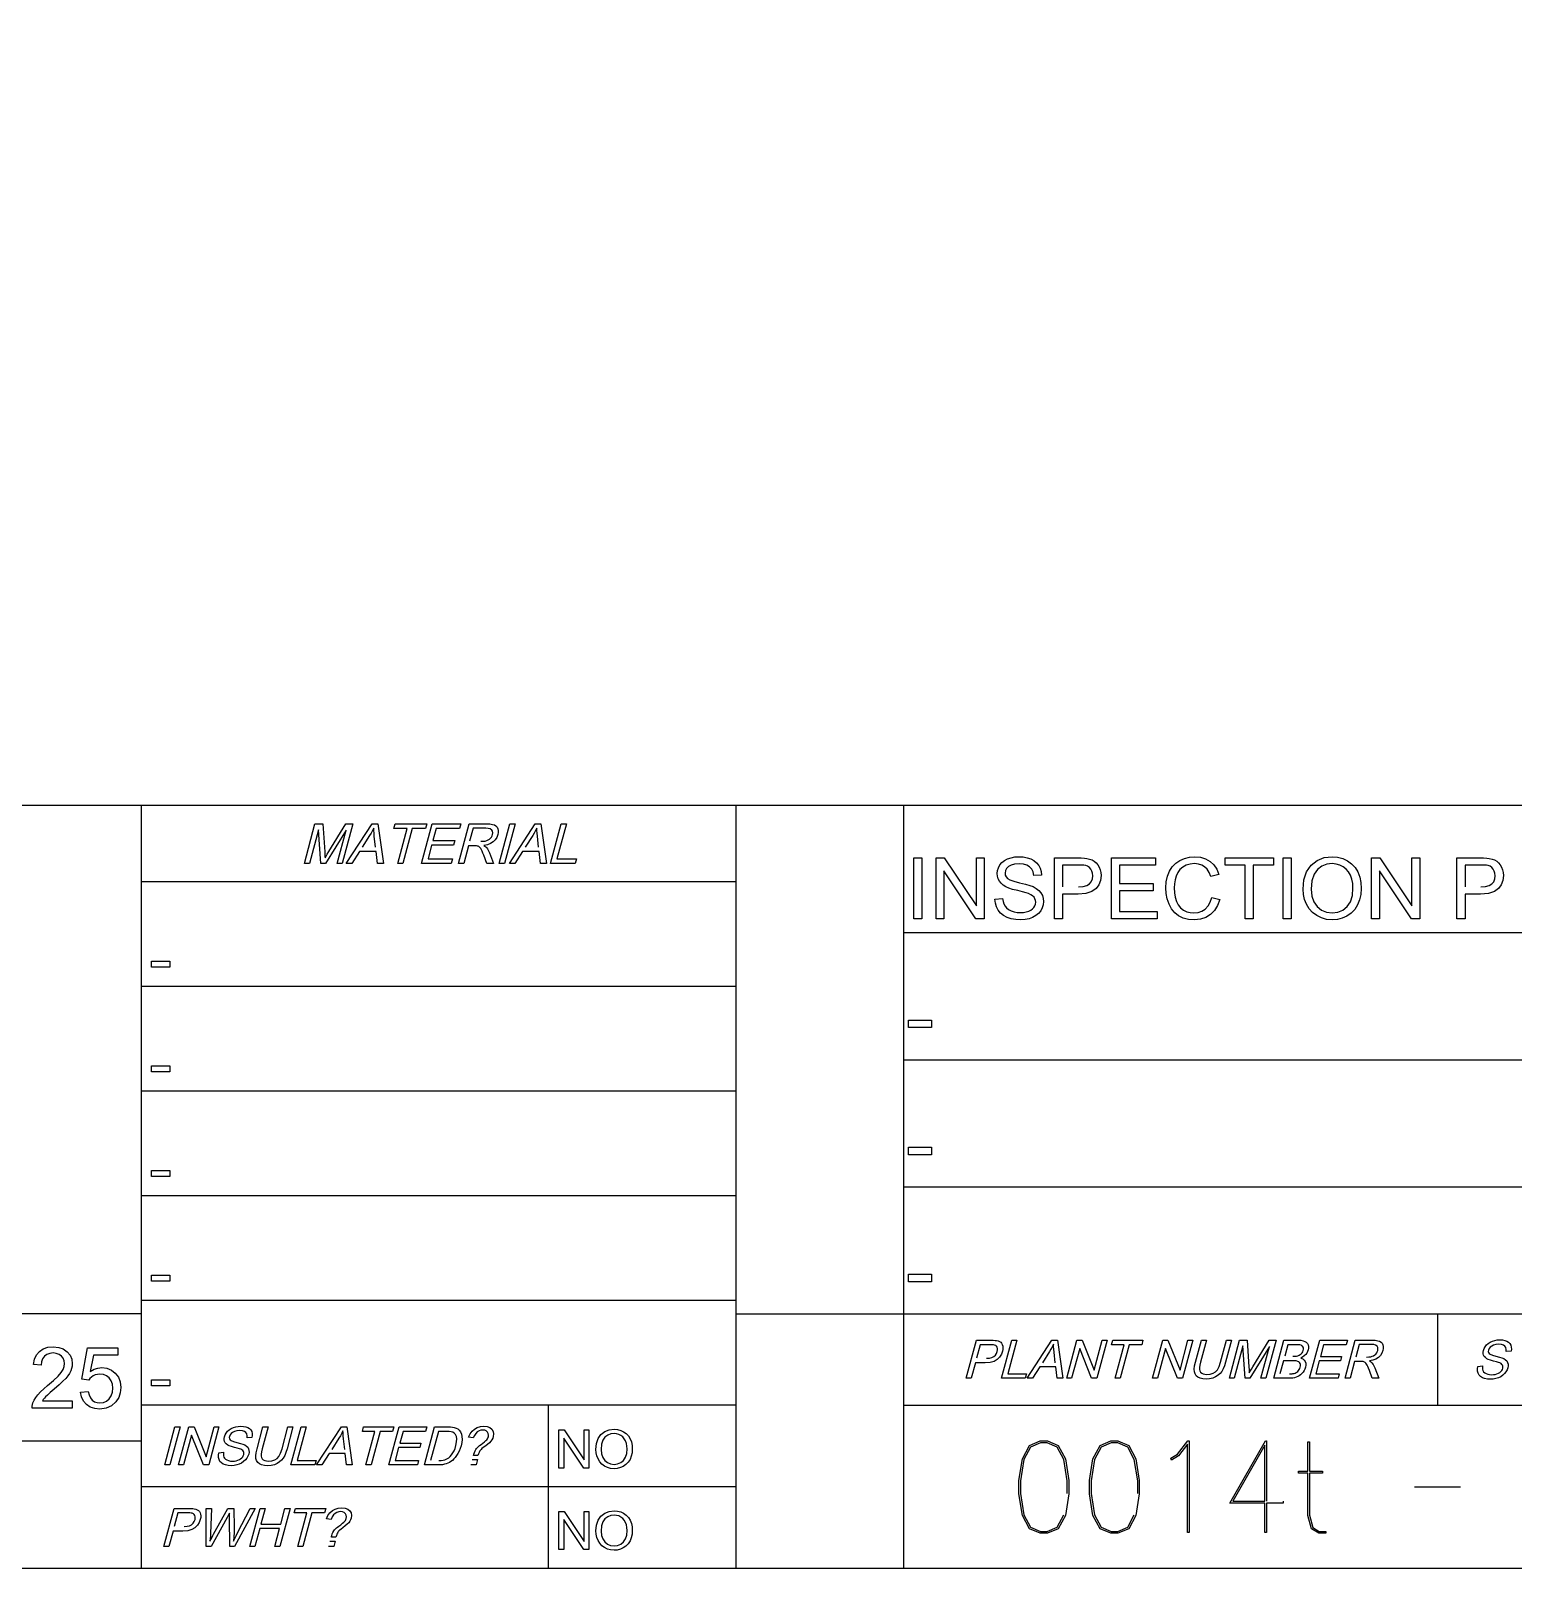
# Model space of a CAD drawing. Extents: x 0 to 17.2, y 0.1 to 11.3.
# Drawn here: x 11.926 to 14.344, y 0.225 to 2.731 of the extents above; entities that cross this region are included whole.
import ezdxf

# ---------------------------------------------------------------- set-up
doc = ezdxf.new("R2010")
doc.units = 0
doc.layers.add('BORDER', color=3, linetype='CONTINUOUS')
doc.layers.add('BORDERTEXT', color=7, linetype='CONTINUOUS')

msp = doc.modelspace()

# ---------------------------------------------------------------- linework, layer by layer
at = {"layer": 'BORDER'}
for points in [[(0.1692, 0.2247), (17.0808, 0.2247), (17.0808, 11.1675), (0.1692, 11.1675), (0.1692, 0.2247)], [(17.0808, 1.4682), (0.1692, 1.4682)], [(12.1068, 0.2247), (12.1068, 1.4682)], [(13.0767, 0.2247), (13.0767, 1.4682)], [(13.3503, 0.2247), (13.3503, 1.4682)], [(13.0767, 1.3438), (12.1068, 1.3438)], [(13.3503, 1.2609), (17.0808, 1.2609)], [(13.0767, 1.1732), (12.1068, 1.1732)], [(13.3503, 1.0537), (17.0808, 1.0537)], [(13.0767, 1.0025), (12.1068, 1.0025)], [(13.0767, 0.8319), (12.1068, 0.8319)], [(13.3503, 0.8464), (17.0808, 0.8464)], [(13.0767, 0.6612), (12.1068, 0.6612)], [(12.1068, 0.6392), (10.2415, 0.6392)], [(13.0767, 0.6392), (17.0808, 0.6392)], [(13.0767, 0.4906), (12.1068, 0.4906)], [(13.3503, 0.4906), (17.0808, 0.4906)], [(12.1068, 0.4319), (10.2415, 0.4319)], [(13.0767, 0.3576), (12.1068, 0.3576)]]:
    msp.add_lwpolyline(points, dxfattribs=at)
at = {"layer": 'BORDERTEXT', "color": 7}
for points in [[(12.3726, 1.3737), (12.3899, 1.4383), (12.4028, 1.4383), (12.4058, 1.3925), (12.4058, 1.3925), (12.4061, 1.3886), (12.4062, 1.3854), (12.4064, 1.383), (12.4064, 1.383), (12.408, 1.3857), (12.41, 1.3891), (12.4126, 1.3933), (12.4401, 1.4383), (12.4516, 1.4383), (12.4343, 1.3737), (12.4261, 1.3737), (12.4406, 1.4278), (12.4073, 1.3737), (12.3995, 1.3737), (12.3956, 1.4287), (12.3808, 1.3737), (12.3726, 1.3737)], [(12.441, 1.3737), (12.4832, 1.4383), (12.4924, 1.4383), (12.5015, 1.3737), (12.4918, 1.3737), (12.4895, 1.3932), (12.4624, 1.3932), (12.4501, 1.3737), (12.441, 1.3737)], [(12.4887, 1.4002), (12.4867, 1.4181), (12.4867, 1.4181), (12.4862, 1.4232), (12.4859, 1.4277), (12.4858, 1.4315), (12.4858, 1.4315), (12.4837, 1.4274), (12.4814, 1.4233), (12.479, 1.4192), (12.4668, 1.4002)], [(12.5248, 1.3737), (12.5401, 1.4307), (12.5188, 1.4307), (12.5208, 1.4383), (12.5721, 1.4383), (12.57, 1.4307), (12.5486, 1.4307), (12.5334, 1.3737), (12.5248, 1.3737)], [(12.5637, 1.3737), (12.581, 1.4383), (12.6278, 1.4383), (12.6257, 1.4307), (12.5876, 1.4307), (12.5822, 1.4109), (12.618, 1.4109), (12.616, 1.4033), (12.5802, 1.4033), (12.5743, 1.3813), (12.614, 1.3813), (12.612, 1.3737), (12.5637, 1.3737)], [(12.6239, 1.3737), (12.6412, 1.4383), (12.6699, 1.4383), (12.6699, 1.4383), (12.6752, 1.4381), (12.6794, 1.4375), (12.6826, 1.4366), (12.6826, 1.4366), (12.685, 1.4351), (12.6868, 1.4331), (12.6881, 1.4304), (12.6881, 1.4304), (12.6888, 1.4274), (12.6888, 1.4241), (12.6882, 1.4207), (12.6882, 1.4207), (12.6866, 1.4163), (12.684, 1.4125), (12.6806, 1.4091), (12.6806, 1.4091), (12.6764, 1.4063), (12.6713, 1.4043), (12.6653, 1.4031), (12.6653, 1.4031), (12.6671, 1.402), (12.6685, 1.4009), (12.6696, 1.3999), (12.6696, 1.3999), (12.6714, 1.3974), (12.673, 1.3945), (12.6744, 1.3913), (12.6809, 1.3737), (12.6701, 1.3737), (12.6652, 1.3871), (12.6652, 1.3871), (12.6638, 1.3907), (12.6625, 1.3937), (12.6614, 1.396), (12.6614, 1.396), (12.6603, 1.3979), (12.6593, 1.3993), (12.6582, 1.4003), (12.6582, 1.4003), (12.6571, 1.4011), (12.656, 1.4017), (12.6548, 1.4021), (12.6548, 1.4021), (12.6536, 1.4022), (12.6521, 1.4023), (12.6501, 1.4024), (12.6402, 1.4024), (12.6325, 1.3737), (12.6239, 1.3737)], [(12.6605, 1.4098), (12.6605, 1.4098), (12.6642, 1.4099), (12.6674, 1.4103), (12.67, 1.411), (12.67, 1.411), (12.6723, 1.412), (12.6744, 1.4133), (12.6761, 1.4149), (12.6761, 1.4149), (12.6776, 1.4167), (12.6787, 1.4186), (12.6794, 1.4207), (12.6794, 1.4207), (12.6798, 1.4235), (12.6794, 1.4261), (12.6781, 1.4282), (12.6781, 1.4282), (12.6759, 1.4299), (12.6726, 1.4308), (12.6684, 1.4312), (12.6479, 1.4312), (12.6422, 1.4098)], [(12.6905, 1.3737), (12.7078, 1.4383), (12.7164, 1.4383), (12.699, 1.3737), (12.6905, 1.3737)], [(12.707, 1.3737), (12.7492, 1.4383), (12.7584, 1.4383), (12.7675, 1.3737), (12.7578, 1.3737), (12.7555, 1.3932), (12.7285, 1.3932), (12.7161, 1.3737), (12.707, 1.3737)], [(12.7547, 1.4002), (12.7528, 1.4181), (12.7528, 1.4181), (12.7523, 1.4232), (12.7519, 1.4277), (12.7518, 1.4315), (12.7518, 1.4315), (12.7497, 1.4274), (12.7475, 1.4233), (12.745, 1.4192), (12.7328, 1.4002)], [(12.774, 1.3737), (12.7913, 1.4383), (12.7999, 1.4383), (12.7846, 1.3813), (12.8165, 1.3813), (12.8144, 1.3737), (12.774, 1.3737)], [(14.2207, 0.6392), (14.2207, 0.4906)], [(13.452, 0.5343), (13.4686, 0.5965), (13.4921, 0.5965), (13.4921, 0.5965), (13.4959, 0.5964), (13.499, 0.5962), (13.5014, 0.5959), (13.5014, 0.5959), (13.5041, 0.5952), (13.5064, 0.5943), (13.5083, 0.593), (13.5083, 0.593), (13.5098, 0.5914), (13.5109, 0.5894), (13.5117, 0.587), (13.5117, 0.587), (13.512, 0.5843), (13.5119, 0.5815), (13.5113, 0.5785), (13.5113, 0.5785), (13.5094, 0.5735), (13.5065, 0.569), (13.5026, 0.5651), (13.5026, 0.5651), (13.4975, 0.562), (13.491, 0.5602), (13.4829, 0.5596), (13.467, 0.5596), (13.4602, 0.5343), (13.452, 0.5343)], [(13.485, 0.5669), (13.485, 0.5669), (13.4899, 0.5672), (13.494, 0.5682), (13.4971, 0.5699), (13.4971, 0.5699), (13.4996, 0.5721), (13.5015, 0.5749), (13.5027, 0.5782), (13.5027, 0.5782), (13.5032, 0.5807), (13.5031, 0.5829), (13.5025, 0.5849), (13.5025, 0.5849), (13.5015, 0.5866), (13.5001, 0.5878), (13.4983, 0.5886), (13.4983, 0.5886), (13.4966, 0.5889), (13.4941, 0.5891), (13.4908, 0.5891), (13.4749, 0.5891), (13.4689, 0.5669)], [(13.5096, 0.5343), (13.5262, 0.5965), (13.5345, 0.5965), (13.5198, 0.5416), (13.5504, 0.5416), (13.5484, 0.5343), (13.5096, 0.5343)], [(13.5514, 0.5343), (13.5919, 0.5965), (13.6008, 0.5965), (13.6096, 0.5343), (13.6002, 0.5343), (13.598, 0.5531), (13.572, 0.5531), (13.5601, 0.5343), (13.5514, 0.5343)], [(13.5973, 0.5598), (13.5954, 0.5771), (13.5954, 0.5771), (13.5949, 0.582), (13.5946, 0.5863), (13.5944, 0.5899), (13.5944, 0.5899), (13.5925, 0.586), (13.5903, 0.582), (13.5879, 0.5781), (13.5762, 0.5598)], [(13.6161, 0.5343), (13.6327, 0.5965), (13.6412, 0.5965), (13.6607, 0.5477), (13.6738, 0.5965), (13.6817, 0.5965), (13.6651, 0.5343), (13.6566, 0.5343), (13.6371, 0.5832), (13.624, 0.5343), (13.6161, 0.5343)], [(13.6947, 0.5343), (13.7094, 0.5891), (13.6889, 0.5891), (13.6909, 0.5965), (13.7402, 0.5965), (13.7382, 0.5891), (13.7176, 0.5891), (13.7029, 0.5343), (13.6947, 0.5343)], [(13.756, 0.5343), (13.7726, 0.5965), (13.7811, 0.5965), (13.8007, 0.5477), (13.8137, 0.5965), (13.8216, 0.5965), (13.805, 0.5343), (13.7965, 0.5343), (13.777, 0.5832), (13.7639, 0.5343), (13.756, 0.5343)], [(13.8763, 0.5965), (13.8845, 0.5965), (13.8749, 0.5606), (13.8749, 0.5606), (13.8731, 0.5547), (13.871, 0.5498), (13.8687, 0.5457), (13.8687, 0.5457), (13.866, 0.5422), (13.8627, 0.5392), (13.8587, 0.5367), (13.8587, 0.5367), (13.8541, 0.5348), (13.849, 0.5336), (13.8432, 0.5332), (13.8432, 0.5332), (13.8379, 0.5336), (13.8334, 0.5346), (13.8298, 0.5363), (13.8298, 0.5363), (13.827, 0.5386), (13.8252, 0.5415), (13.8242, 0.545), (13.8242, 0.545), (13.824, 0.5492), (13.8246, 0.5544), (13.826, 0.5606), (13.8356, 0.5965), (13.8438, 0.5965), (13.8342, 0.5606), (13.8342, 0.5606), (13.833, 0.5557), (13.8325, 0.5517), (13.8325, 0.5487), (13.8325, 0.5487), (13.8331, 0.5463), (13.8343, 0.5443), (13.8361, 0.5427), (13.8361, 0.5427), (13.8384, 0.5416), (13.8412, 0.5409), (13.8445, 0.5407), (13.8445, 0.5407), (13.8501, 0.5411), (13.8548, 0.5425), (13.8585, 0.5448), (13.8585, 0.5448), (13.8616, 0.5484), (13.8643, 0.5536), (13.8666, 0.5606), (13.8763, 0.5965)], [(13.8813, 0.5343), (13.8979, 0.5965), (13.9103, 0.5965), (13.9132, 0.5525), (13.9132, 0.5525), (13.9135, 0.5487), (13.9136, 0.5456), (13.9137, 0.5433), (13.9137, 0.5433), (13.9153, 0.5459), (13.9173, 0.5492), (13.9197, 0.5532), (13.9462, 0.5965), (13.9573, 0.5965), (13.9406, 0.5343), (13.9327, 0.5343), (13.9466, 0.5863), (13.9146, 0.5343), (13.9072, 0.5343), (13.9034, 0.5872), (13.8892, 0.5343), (13.8813, 0.5343)], [(13.9535, 0.5343), (13.9702, 0.5965), (13.9935, 0.5965), (13.9935, 0.5965), (13.9979, 0.5963), (14.0015, 0.5956), (14.0044, 0.5946), (14.0044, 0.5946), (14.0067, 0.5931), (14.0084, 0.5912), (14.0096, 0.5888), (14.0096, 0.5888), (14.0103, 0.5861), (14.0104, 0.5834), (14.0099, 0.5806), (14.0099, 0.5806), (14.0089, 0.578), (14.0075, 0.5755), (14.0057, 0.5731), (14.0057, 0.5731), (14.0034, 0.5709), (14.0007, 0.569), (13.9976, 0.5674), (13.9976, 0.5674), (14.0008, 0.566), (14.0031, 0.5641), (14.0048, 0.5617), (14.0048, 0.5617), (14.0057, 0.5589), (14.0059, 0.5558), (14.0053, 0.5523), (14.0053, 0.5523), (14.0043, 0.5495), (14.003, 0.5468), (14.0013, 0.5442), (14.0013, 0.5442), (13.9993, 0.5419), (13.9973, 0.54), (13.9952, 0.5384), (13.9952, 0.5384), (13.9929, 0.5372), (13.9903, 0.5361), (13.9876, 0.5353), (13.9876, 0.5353), (13.9845, 0.5348), (13.981, 0.5344), (13.9772, 0.5343), (13.9535, 0.5343)], [(13.9849, 0.5704), (13.9849, 0.5704), (13.9882, 0.5704), (13.9909, 0.5707), (13.9929, 0.5711), (13.9929, 0.5711), (13.995, 0.5718), (13.9969, 0.5729), (13.9985, 0.5742), (13.9985, 0.5742), (13.9998, 0.5757), (14.0008, 0.5775), (14.0015, 0.5796), (14.0015, 0.5796), (14.0019, 0.5816), (14.0019, 0.5834), (14.0015, 0.5851), (14.0015, 0.5851), (14.0007, 0.5865), (13.9996, 0.5875), (13.9981, 0.5883), (13.9981, 0.5883), (13.996, 0.5888), (13.9929, 0.589), (13.9889, 0.5891), (13.9765, 0.5891), (13.9714, 0.5704)], [(14.012, 0.5343), (14.0286, 0.5965), (14.0736, 0.5965), (14.0716, 0.5891), (14.0349, 0.5891), (14.0298, 0.5701), (14.0642, 0.5701), (14.0622, 0.5628), (14.0278, 0.5628), (14.0222, 0.5416), (14.0603, 0.5416), (14.0584, 0.5343), (14.012, 0.5343)], [(14.0699, 0.5343), (14.0865, 0.5965), (14.1141, 0.5965), (14.1141, 0.5965), (14.1191, 0.5963), (14.1232, 0.5957), (14.1263, 0.5948), (14.1263, 0.5948), (14.1286, 0.5934), (14.1304, 0.5914), (14.1316, 0.5889), (14.1316, 0.5889), (14.1323, 0.586), (14.1323, 0.5828), (14.1317, 0.5795), (14.1317, 0.5795), (14.1301, 0.5753), (14.1277, 0.5716), (14.1244, 0.5684), (14.1244, 0.5684), (14.1203, 0.5657), (14.1154, 0.5638), (14.1096, 0.5626), (14.1096, 0.5626), (14.1114, 0.5616), (14.1127, 0.5605), (14.1138, 0.5595), (14.1138, 0.5595), (14.1155, 0.5571), (14.117, 0.5544), (14.1184, 0.5512), (14.1247, 0.5343), (14.1143, 0.5343), (14.1096, 0.5472), (14.1096, 0.5472), (14.1082, 0.5507), (14.107, 0.5535), (14.1059, 0.5558), (14.1059, 0.5558), (14.1049, 0.5576), (14.1039, 0.559), (14.1029, 0.56), (14.1029, 0.56), (14.1018, 0.5607), (14.1007, 0.5612), (14.0995, 0.5616), (14.0995, 0.5616), (14.0985, 0.5618), (14.097, 0.5619), (14.095, 0.5619), (14.0855, 0.5619), (14.0781, 0.5343), (14.0699, 0.5343)], [(14.1051, 0.569), (14.1051, 0.569), (14.1086, 0.5692), (14.1117, 0.5696), (14.1142, 0.5702), (14.1142, 0.5702), (14.1164, 0.5711), (14.1184, 0.5724), (14.1201, 0.5739), (14.1201, 0.5739), (14.1215, 0.5757), (14.1225, 0.5776), (14.1232, 0.5795), (14.1232, 0.5795), (14.1236, 0.5823), (14.1232, 0.5847), (14.122, 0.5868), (14.122, 0.5868), (14.1198, 0.5883), (14.1167, 0.5893), (14.1126, 0.5896), (14.0929, 0.5896), (14.0874, 0.569)], [(14.2864, 0.5538), (14.2943, 0.5544), (14.2943, 0.5544), (14.2941, 0.5515), (14.2943, 0.549), (14.2948, 0.5468), (14.2948, 0.5468), (14.2959, 0.5449), (14.2976, 0.5433), (14.2998, 0.5419), (14.2998, 0.5419), (14.3025, 0.5409), (14.3055, 0.5403), (14.3089, 0.5401), (14.3089, 0.5401), (14.3119, 0.5403), (14.3148, 0.5407), (14.3175, 0.5415), (14.3175, 0.5415), (14.32, 0.5425), (14.3222, 0.5438), (14.3239, 0.5453), (14.3239, 0.5453), (14.3254, 0.547), (14.3264, 0.5488), (14.3271, 0.5507), (14.3271, 0.5507), (14.3274, 0.5525), (14.3273, 0.5542), (14.3268, 0.5558), (14.3268, 0.5558), (14.3258, 0.5571), (14.3243, 0.5584), (14.3222, 0.5594), (14.3222, 0.5594), (14.32, 0.5602), (14.3166, 0.5612), (14.3119, 0.5625), (14.3119, 0.5625), (14.3071, 0.5638), (14.3035, 0.5651), (14.301, 0.5663), (14.301, 0.5663), (14.2987, 0.568), (14.297, 0.57), (14.2959, 0.5721), (14.2959, 0.5721), (14.2953, 0.5745), (14.2953, 0.5771), (14.2958, 0.5799), (14.2958, 0.5799), (14.2969, 0.5829), (14.2986, 0.5859), (14.3008, 0.5887), (14.3008, 0.5887), (14.3035, 0.5912), (14.3067, 0.5933), (14.3103, 0.5949), (14.3103, 0.5949), (14.3141, 0.5961), (14.3181, 0.5968), (14.3222, 0.597), (14.3222, 0.597), (14.3266, 0.5968), (14.3305, 0.596), (14.3338, 0.5948), (14.3338, 0.5948), (14.3366, 0.5931), (14.3387, 0.5909), (14.3402, 0.5882), (14.3402, 0.5882), (14.341, 0.5852), (14.3411, 0.582), (14.3406, 0.5784), (14.3326, 0.5778), (14.3326, 0.5778), (14.3328, 0.5815), (14.3322, 0.5844), (14.3307, 0.5867), (14.3307, 0.5867), (14.3283, 0.5884), (14.3249, 0.5894), (14.3206, 0.5898), (14.3206, 0.5898), (14.316, 0.5895), (14.3122, 0.5885), (14.309, 0.587), (14.309, 0.587), (14.3066, 0.5851), (14.3049, 0.5829), (14.3038, 0.5804), (14.3038, 0.5804), (14.3035, 0.5783), (14.3039, 0.5765), (14.3048, 0.5749), (14.3048, 0.5749), (14.3068, 0.5735), (14.3106, 0.572), (14.316, 0.5705), (14.316, 0.5705), (14.3216, 0.569), (14.3258, 0.5677), (14.3287, 0.5665), (14.3287, 0.5665), (14.3315, 0.5647), (14.3336, 0.5626), (14.335, 0.5602), (14.335, 0.5602), (14.3357, 0.5575), (14.3358, 0.5545), (14.3352, 0.5513), (14.3352, 0.5513), (14.3341, 0.5481), (14.3323, 0.545), (14.3299, 0.542), (14.3299, 0.542), (14.327, 0.5393), (14.3237, 0.537), (14.3199, 0.5352), (14.3199, 0.5352), (14.3158, 0.5338), (14.3116, 0.533), (14.3073, 0.5327), (14.3073, 0.5327), (14.302, 0.533), (14.2975, 0.5338), (14.2938, 0.5352), (14.2938, 0.5352), (14.2908, 0.5371), (14.2884, 0.5396), (14.2868, 0.5426), (14.2868, 0.5426), (14.2859, 0.546), (14.2858, 0.5497), (14.2864, 0.5538)], [(13.9792, 0.5416), (13.9792, 0.5416), (13.9816, 0.5417), (13.9835, 0.5418), (13.9849, 0.5419), (13.9849, 0.5419), (13.9868, 0.5424), (13.9885, 0.5429), (13.9901, 0.5436), (13.9901, 0.5436), (13.9915, 0.5445), (13.9929, 0.5457), (13.9942, 0.5471), (13.9942, 0.5471), (13.9953, 0.5487), (13.9961, 0.5504), (13.9968, 0.5523), (13.9968, 0.5523), (13.9972, 0.5545), (13.9971, 0.5566), (13.9966, 0.5584), (13.9966, 0.5584), (13.9957, 0.5599), (13.9944, 0.5611), (13.9927, 0.562), (13.9927, 0.562), (13.9904, 0.5626), (13.9875, 0.5629), (13.9838, 0.563), (13.9695, 0.563), (13.9637, 0.5416)], [(12.77, 0.4906), (12.77, 0.2247)], [(12.145, 0.393), (12.1616, 0.4552), (12.1699, 0.4552), (12.1532, 0.393), (12.145, 0.393)], [(12.1676, 0.393), (12.1843, 0.4552), (12.1927, 0.4552), (12.2123, 0.4064), (12.2254, 0.4552), (12.2333, 0.4552), (12.2166, 0.393), (12.2082, 0.393), (12.1886, 0.4419), (12.1755, 0.393), (12.1676, 0.393)], [(12.233, 0.413), (12.2409, 0.4137), (12.2409, 0.4137), (12.2407, 0.4107), (12.2408, 0.4082), (12.2414, 0.406), (12.2414, 0.406), (12.2425, 0.4041), (12.2442, 0.4025), (12.2464, 0.4012), (12.2464, 0.4012), (12.2491, 0.4001), (12.2521, 0.3995), (12.2554, 0.3993), (12.2554, 0.3993), (12.2585, 0.3995), (12.2614, 0.3999), (12.2641, 0.4007), (12.2641, 0.4007), (12.2666, 0.4018), (12.2687, 0.403), (12.2705, 0.4046), (12.2705, 0.4046), (12.272, 0.4062), (12.273, 0.408), (12.2737, 0.4099), (12.2737, 0.4099), (12.274, 0.4117), (12.2739, 0.4135), (12.2734, 0.415), (12.2734, 0.415), (12.2724, 0.4164), (12.2708, 0.4176), (12.2688, 0.4187), (12.2688, 0.4187), (12.2666, 0.4194), (12.2632, 0.4204), (12.2585, 0.4217), (12.2585, 0.4217), (12.2537, 0.423), (12.2501, 0.4243), (12.2476, 0.4256), (12.2476, 0.4256), (12.2453, 0.4273), (12.2436, 0.4292), (12.2425, 0.4314), (12.2425, 0.4314), (12.2419, 0.4338), (12.2419, 0.4363), (12.2424, 0.4391), (12.2424, 0.4391), (12.2435, 0.4422), (12.2452, 0.4451), (12.2474, 0.4479), (12.2474, 0.4479), (12.2501, 0.4504), (12.2533, 0.4525), (12.2569, 0.4541), (12.2569, 0.4541), (12.2607, 0.4553), (12.2647, 0.456), (12.2688, 0.4562), (12.2688, 0.4562), (12.2732, 0.456), (12.2771, 0.4552), (12.2804, 0.454), (12.2804, 0.454), (12.2832, 0.4523), (12.2853, 0.4501), (12.2868, 0.4475), (12.2868, 0.4475), (12.2876, 0.4444), (12.2877, 0.4412), (12.2872, 0.4377), (12.2792, 0.4371), (12.2792, 0.4371), (12.2794, 0.4407), (12.2787, 0.4436), (12.2773, 0.446), (12.2773, 0.446), (12.2749, 0.4476), (12.2715, 0.4487), (12.2672, 0.449), (12.2672, 0.449), (12.2626, 0.4487), (12.2587, 0.4478), (12.2556, 0.4462), (12.2556, 0.4462), (12.2532, 0.4443), (12.2515, 0.4421), (12.2504, 0.4397), (12.2504, 0.4397), (12.2501, 0.4376), (12.2505, 0.4357), (12.2514, 0.4341), (12.2514, 0.4341), (12.2534, 0.4327), (12.2572, 0.4312), (12.2626, 0.4297), (12.2626, 0.4297), (12.2682, 0.4283), (12.2724, 0.4269), (12.2753, 0.4257), (12.2753, 0.4257), (12.2781, 0.4239), (12.2802, 0.4218), (12.2816, 0.4194), (12.2816, 0.4194), (12.2823, 0.4167), (12.2824, 0.4138), (12.2818, 0.4106), (12.2818, 0.4106), (12.2806, 0.4073), (12.2789, 0.4042), (12.2765, 0.4012), (12.2765, 0.4012), (12.2736, 0.3985), (12.2703, 0.3962), (12.2665, 0.3944), (12.2665, 0.3944), (12.2624, 0.393), (12.2582, 0.3922), (12.2538, 0.3919), (12.2538, 0.3919), (12.2486, 0.3922), (12.2441, 0.393), (12.2404, 0.3944), (12.2404, 0.3944), (12.2373, 0.3963), (12.235, 0.3988), (12.2334, 0.4018), (12.2334, 0.4018), (12.2325, 0.4052), (12.2324, 0.409), (12.233, 0.413)], [(12.3458, 0.4552), (12.354, 0.4552), (12.3444, 0.4193), (12.3444, 0.4193), (12.3426, 0.4134), (12.3406, 0.4085), (12.3383, 0.4044), (12.3383, 0.4044), (12.3356, 0.4009), (12.3322, 0.3979), (12.3283, 0.3954), (12.3283, 0.3954), (12.3237, 0.3935), (12.3185, 0.3923), (12.3128, 0.3919), (12.3128, 0.3919), (12.3074, 0.3923), (12.3029, 0.3933), (12.2993, 0.395), (12.2993, 0.395), (12.2966, 0.3973), (12.2947, 0.4002), (12.2937, 0.4037), (12.2937, 0.4037), (12.2935, 0.4079), (12.2941, 0.4131), (12.2955, 0.4193), (12.3051, 0.4552), (12.3134, 0.4552), (12.3038, 0.4193), (12.3038, 0.4193), (12.3026, 0.4144), (12.302, 0.4104), (12.3021, 0.4074), (12.3021, 0.4074), (12.3027, 0.405), (12.3039, 0.403), (12.3057, 0.4014), (12.3057, 0.4014), (12.308, 0.4003), (12.3108, 0.3996), (12.3141, 0.3994), (12.3141, 0.3994), (12.3197, 0.3998), (12.3243, 0.4012), (12.3281, 0.4035), (12.3281, 0.4035), (12.3312, 0.4071), (12.3339, 0.4123), (12.3362, 0.4193), (12.3458, 0.4552)], [(12.3507, 0.393), (12.3674, 0.4552), (12.3756, 0.4552), (12.3609, 0.4003), (12.3916, 0.4003), (12.3896, 0.393), (12.3507, 0.393)], [(12.3926, 0.393), (12.4331, 0.4552), (12.442, 0.4552), (12.4508, 0.393), (12.4414, 0.393), (12.4392, 0.4118), (12.4132, 0.4118), (12.4013, 0.393), (12.3926, 0.393)], [(12.4731, 0.393), (12.4878, 0.4478), (12.4674, 0.4478), (12.4693, 0.4552), (12.5186, 0.4552), (12.5166, 0.4478), (12.4961, 0.4478), (12.4814, 0.393), (12.4731, 0.393)], [(12.5106, 0.393), (12.5272, 0.4552), (12.5722, 0.4552), (12.5702, 0.4478), (12.5335, 0.4478), (12.5284, 0.4288), (12.5628, 0.4288), (12.5608, 0.4215), (12.5264, 0.4215), (12.5207, 0.4003), (12.5589, 0.4003), (12.557, 0.393), (12.5106, 0.393)], [(12.5683, 0.393), (12.585, 0.4552), (12.6064, 0.4552), (12.6064, 0.4552), (12.6108, 0.4551), (12.6144, 0.4548), (12.6172, 0.4543), (12.6172, 0.4543), (12.6203, 0.4532), (12.623, 0.4518), (12.6252, 0.4498), (12.6252, 0.4498), (12.6273, 0.4468), (12.6288, 0.4433), (12.6297, 0.4392), (12.6297, 0.4392), (12.6298, 0.4347), (12.6293, 0.4298), (12.6281, 0.4244), (12.6281, 0.4244), (12.6267, 0.4199), (12.6251, 0.4157), (12.6231, 0.4119), (12.6231, 0.4119), (12.621, 0.4084), (12.6188, 0.4054), (12.6165, 0.4028), (12.6165, 0.4028), (12.6141, 0.4006), (12.6117, 0.3987), (12.6093, 0.3972), (12.6093, 0.3972), (12.6068, 0.3959), (12.604, 0.3949), (12.601, 0.3941), (12.601, 0.3941), (12.5978, 0.3935), (12.5944, 0.3931), (12.5908, 0.393), (12.5683, 0.393)], [(12.6485, 0.4083), (12.6485, 0.4083), (12.6487, 0.4092), (12.6489, 0.41), (12.649, 0.4106), (12.649, 0.4106), (12.6499, 0.4135), (12.6511, 0.416), (12.6524, 0.4184), (12.6524, 0.4184), (12.6536, 0.42), (12.655, 0.4217), (12.6567, 0.4233), (12.6567, 0.4233), (12.6584, 0.4247), (12.6607, 0.4265), (12.6636, 0.4286), (12.6636, 0.4286), (12.6666, 0.4308), (12.6688, 0.4327), (12.6703, 0.4342), (12.6703, 0.4342), (12.6713, 0.4357), (12.6721, 0.4372), (12.6727, 0.4388), (12.6727, 0.4388), (12.6731, 0.4416), (12.6726, 0.4442), (12.6713, 0.4466), (12.6713, 0.4466), (12.6693, 0.4485), (12.6668, 0.4496), (12.6637, 0.45), (12.6637, 0.45), (12.6605, 0.4496), (12.6575, 0.4486), (12.6547, 0.4469), (12.6547, 0.4469), (12.6522, 0.4445), (12.6499, 0.4413), (12.6479, 0.4374), (12.6403, 0.4383), (12.6403, 0.4383), (12.6429, 0.4436), (12.6462, 0.4481), (12.6502, 0.4516), (12.6502, 0.4516), (12.6547, 0.4542), (12.6597, 0.4557), (12.6652, 0.4562), (12.6652, 0.4562), (12.6708, 0.4557), (12.6752, 0.454), (12.6785, 0.4513), (12.6785, 0.4513), (12.6805, 0.4477), (12.6813, 0.4437), (12.6807, 0.4393), (12.6807, 0.4393), (12.6798, 0.4366), (12.6785, 0.4341), (12.6768, 0.4318), (12.6768, 0.4318), (12.6744, 0.4293), (12.6712, 0.4265), (12.6671, 0.4234), (12.6671, 0.4234), (12.6643, 0.4214), (12.6623, 0.4198), (12.6609, 0.4185), (12.6609, 0.4185), (12.6599, 0.4174), (12.659, 0.4162), (12.6582, 0.4149), (12.6582, 0.4149), (12.6575, 0.4133), (12.6567, 0.4111), (12.6558, 0.4083), (12.6485, 0.4083)], [(12.4384, 0.4185), (12.4365, 0.4358), (12.4365, 0.4358), (12.4361, 0.4407), (12.4357, 0.445), (12.4356, 0.4486), (12.4356, 0.4486), (12.4336, 0.4447), (12.4314, 0.4407), (12.4291, 0.4368), (12.4173, 0.4185)], [(12.5918, 0.4003), (12.5918, 0.4003), (12.5956, 0.4005), (12.5989, 0.4008), (12.6017, 0.4015), (12.6017, 0.4015), (12.6041, 0.4024), (12.6063, 0.4034), (12.6082, 0.4047), (12.6082, 0.4047), (12.6106, 0.4069), (12.6128, 0.4095), (12.6148, 0.4126), (12.6148, 0.4126), (12.6167, 0.4161), (12.6183, 0.4201), (12.6197, 0.4246), (12.6197, 0.4246), (12.6209, 0.4306), (12.6212, 0.4356), (12.6205, 0.4395), (12.6205, 0.4395), (12.6191, 0.4427), (12.6171, 0.445), (12.6146, 0.4466), (12.6146, 0.4466), (12.6121, 0.4473), (12.6087, 0.4477), (12.6043, 0.4478), (12.5912, 0.4478), (12.5785, 0.4003)], [(12.6462, 0.4017), (12.6549, 0.4017), (12.6526, 0.393), (12.6439, 0.393)], [(14.1834, 0.3576), (14.2581, 0.3576)], [(12.1436, 0.26), (12.1602, 0.3222), (12.1837, 0.3222), (12.1837, 0.3222), (12.1875, 0.3222), (12.1906, 0.322), (12.193, 0.3216), (12.193, 0.3216), (12.1957, 0.321), (12.198, 0.32), (12.1999, 0.3187), (12.1999, 0.3187), (12.2014, 0.3171), (12.2025, 0.3151), (12.2033, 0.3127), (12.2033, 0.3127), (12.2036, 0.3101), (12.2035, 0.3072), (12.2029, 0.3042), (12.2029, 0.3042), (12.201, 0.2992), (12.1981, 0.2948), (12.1942, 0.2908), (12.1942, 0.2908), (12.1891, 0.2878), (12.1826, 0.2859), (12.1745, 0.2853), (12.1586, 0.2853), (12.1518, 0.26), (12.1436, 0.26)], [(12.1766, 0.2927), (12.1766, 0.2927), (12.1815, 0.293), (12.1855, 0.294), (12.1887, 0.2956), (12.1887, 0.2956), (12.1912, 0.2979), (12.1931, 0.3007), (12.1943, 0.304), (12.1943, 0.304), (12.1948, 0.3065), (12.1947, 0.3087), (12.1941, 0.3107), (12.1941, 0.3107), (12.1931, 0.3123), (12.1917, 0.3135), (12.1899, 0.3143), (12.1899, 0.3143), (12.1882, 0.3146), (12.1857, 0.3148), (12.1824, 0.3149), (12.1665, 0.3149), (12.1605, 0.2927)], [(12.2124, 0.26), (12.2125, 0.3222), (12.221, 0.3222), (12.2195, 0.2815), (12.2195, 0.2815), (12.2193, 0.2772), (12.2191, 0.273), (12.2187, 0.2687), (12.2187, 0.2687), (12.2216, 0.2744), (12.2236, 0.2783), (12.2246, 0.2802), (12.2477, 0.3222), (12.2576, 0.3222), (12.2581, 0.2908), (12.2581, 0.2908), (12.2581, 0.2831), (12.2577, 0.2758), (12.257, 0.2687), (12.257, 0.2687), (12.259, 0.2729), (12.2612, 0.2774), (12.2637, 0.2823), (12.2842, 0.3222), (12.2925, 0.3222), (12.2588, 0.26), (12.2508, 0.26), (12.2504, 0.3074), (12.2504, 0.3074), (12.2504, 0.3109), (12.2504, 0.3133), (12.2504, 0.3147), (12.2504, 0.3147), (12.2491, 0.312), (12.2478, 0.3096), (12.2466, 0.3074), (12.2208, 0.26), (12.2124, 0.26)], [(12.2837, 0.26), (12.3004, 0.3222), (12.3086, 0.3222), (12.3018, 0.2967), (12.3341, 0.2967), (12.3409, 0.3222), (12.3492, 0.3222), (12.3325, 0.26), (12.3243, 0.26), (12.3321, 0.2894), (12.2998, 0.2894), (12.292, 0.26), (12.2837, 0.26)], [(12.362, 0.26), (12.3767, 0.3149), (12.3562, 0.3149), (12.3582, 0.3222), (12.4075, 0.3222), (12.4055, 0.3149), (12.3849, 0.3149), (12.3703, 0.26), (12.362, 0.26)], [(12.4167, 0.2754), (12.4167, 0.2754), (12.4169, 0.2763), (12.4171, 0.2771), (12.4173, 0.2776), (12.4173, 0.2776), (12.4182, 0.2805), (12.4193, 0.2831), (12.4206, 0.2854), (12.4206, 0.2854), (12.4218, 0.2871), (12.4232, 0.2887), (12.4249, 0.2904), (12.4249, 0.2904), (12.4266, 0.2918), (12.4289, 0.2935), (12.4319, 0.2957), (12.4319, 0.2957), (12.4348, 0.2979), (12.437, 0.2997), (12.4385, 0.3013), (12.4385, 0.3013), (12.4396, 0.3027), (12.4404, 0.3042), (12.4409, 0.3058), (12.4409, 0.3058), (12.4413, 0.3087), (12.4408, 0.3113), (12.4395, 0.3136), (12.4395, 0.3136), (12.4375, 0.3155), (12.435, 0.3166), (12.4319, 0.317), (12.4319, 0.317), (12.4288, 0.3167), (12.4258, 0.3157), (12.423, 0.314), (12.423, 0.314), (12.4204, 0.3115), (12.4181, 0.3084), (12.4161, 0.3044), (12.4085, 0.3053), (12.4085, 0.3053), (12.4111, 0.3107), (12.4144, 0.3151), (12.4184, 0.3187), (12.4184, 0.3187), (12.4229, 0.3212), (12.428, 0.3228), (12.4335, 0.3233), (12.4335, 0.3233), (12.439, 0.3227), (12.4434, 0.3211), (12.4467, 0.3183), (12.4467, 0.3183), (12.4488, 0.3148), (12.4495, 0.3108), (12.4489, 0.3063), (12.4489, 0.3063), (12.448, 0.3037), (12.4467, 0.3012), (12.445, 0.2988), (12.445, 0.2988), (12.4426, 0.2964), (12.4394, 0.2936), (12.4353, 0.2905), (12.4353, 0.2905), (12.4325, 0.2884), (12.4305, 0.2868), (12.4291, 0.2856), (12.4291, 0.2856), (12.4281, 0.2845), (12.4272, 0.2833), (12.4264, 0.282), (12.4264, 0.282), (12.4257, 0.2803), (12.4249, 0.2781), (12.424, 0.2754), (12.4167, 0.2754)], [(12.4144, 0.2687), (12.4231, 0.2687), (12.4208, 0.26), (12.4121, 0.26)]]:
    msp.add_lwpolyline(points, dxfattribs=at)
at = {"layer": 'BORDERTEXT'}
for points in [[(13.3666, 1.2835), (13.3666, 1.383), (13.3797, 1.383), (13.3797, 1.2835), (13.3666, 1.2835)], [(13.4028, 1.2835), (13.4028, 1.383), (13.4163, 1.383), (13.4686, 1.3049), (13.4686, 1.383), (13.4812, 1.383), (13.4812, 1.2835), (13.4677, 1.2835), (13.4154, 1.3617), (13.4154, 1.2835), (13.4028, 1.2835)], [(13.4988, 1.3154), (13.5113, 1.3165), (13.5121, 1.3118), (13.5135, 1.3078), (13.5154, 1.3043), (13.5179, 1.3013), (13.5212, 1.2987), (13.5254, 1.2965), (13.5301, 1.2949), (13.5352, 1.2939), (13.5406, 1.2936), (13.5455, 1.2938), (13.5499, 1.2946), (13.5539, 1.2958), (13.5575, 1.2975), (13.5603, 1.2996), (13.5625, 1.302), (13.5641, 1.3047), (13.565, 1.3075), (13.5653, 1.3105), (13.565, 1.3135), (13.5641, 1.3162), (13.5626, 1.3187), (13.5604, 1.3209), (13.5574, 1.3228), (13.5537, 1.3245), (13.5499, 1.3258), (13.544, 1.3274), (13.536, 1.3294), (13.5277, 1.3315), (13.5213, 1.3336), (13.5168, 1.3356), (13.5124, 1.3383), (13.5089, 1.3414), (13.5061, 1.3449), (13.5042, 1.3487), (13.503, 1.3528), (13.5026, 1.3572), (13.5031, 1.3622), (13.5045, 1.3668), (13.5069, 1.3713), (13.5102, 1.3753), (13.5144, 1.3787), (13.5194, 1.3813), (13.5251, 1.3831), (13.5312, 1.3843), (13.5377, 1.3847), (13.5447, 1.3843), (13.5512, 1.3831), (13.5572, 1.3811), (13.5624, 1.3783), (13.5667, 1.3749), (13.5702, 1.3706), (13.5727, 1.3658), (13.5743, 1.3606), (13.575, 1.3549), (13.5624, 1.354), (13.5612, 1.3598), (13.5589, 1.3645), (13.5555, 1.3682), (13.551, 1.3709), (13.5452, 1.3725), (13.5382, 1.3731), (13.531, 1.3726), (13.5252, 1.3711), (13.5208, 1.3687), (13.5178, 1.3656), (13.5159, 1.362), (13.5153, 1.3581), (13.5158, 1.3548), (13.517, 1.3518), (13.5192, 1.3493), (13.5231, 1.347), (13.5297, 1.3446), (13.539, 1.3422), (13.5486, 1.3399), (13.556, 1.3378), (13.5611, 1.3359), (13.5663, 1.333), (13.5706, 1.3296), (13.5739, 1.3257), (13.5762, 1.3214), (13.5776, 1.3167), (13.578, 1.3116), (13.5775, 1.3064), (13.576, 1.3014), (13.5735, 1.2966), (13.57, 1.2923), (13.5657, 1.2886), (13.5604, 1.2857), (13.5545, 1.2835), (13.5481, 1.2822), (13.5412, 1.2818), (13.5327, 1.2822), (13.5252, 1.2835), (13.5186, 1.2857), (13.513, 1.2888), (13.5082, 1.2927), (13.5043, 1.2976), (13.5014, 1.3031), (13.4996, 1.309), (13.4988, 1.3154)], [(13.596, 1.2835), (13.596, 1.383), (13.6335, 1.383), (13.6396, 1.3829), (13.6447, 1.3825), (13.6487, 1.382), (13.6533, 1.3809), (13.6574, 1.3794), (13.6609, 1.3774), (13.664, 1.3748), (13.6667, 1.3716), (13.6689, 1.3678), (13.6706, 1.3635), (13.6716, 1.359), (13.6719, 1.3542), (13.671, 1.3462), (13.6684, 1.339), (13.6639, 1.3327), (13.657, 1.3278), (13.6473, 1.3249), (13.6347, 1.3239), (13.6092, 1.3239), (13.6092, 1.2835), (13.596, 1.2835)], [(13.689, 1.2835), (13.689, 1.383), (13.7609, 1.383), (13.7609, 1.3712), (13.7021, 1.3712), (13.7021, 1.3408), (13.7572, 1.3408), (13.7572, 1.3291), (13.7021, 1.3291), (13.7021, 1.2952), (13.7632, 1.2952), (13.7632, 1.2835), (13.689, 1.2835)], [(13.8524, 1.3184), (13.8655, 1.315), (13.862, 1.3051), (13.8571, 1.2968), (13.8506, 1.2903), (13.8429, 1.2856), (13.8342, 1.2827), (13.8244, 1.2818), (13.8143, 1.2825), (13.8056, 1.2847), (13.7982, 1.2883), (13.792, 1.2933), (13.7869, 1.2997), (13.7829, 1.3073), (13.7799, 1.3158), (13.7782, 1.3247), (13.7776, 1.334), (13.7783, 1.3439), (13.7802, 1.3529), (13.7835, 1.3611), (13.7881, 1.3682), (13.7937, 1.374), (13.8004, 1.3787), (13.808, 1.382), (13.816, 1.384), (13.8246, 1.3847), (13.834, 1.3838), (13.8423, 1.3813), (13.8497, 1.3771), (13.8558, 1.3713), (13.8605, 1.3642), (13.8638, 1.3557), (13.8509, 1.3526), (13.8482, 1.3592), (13.8449, 1.3645), (13.8408, 1.3684), (13.8361, 1.3712), (13.8306, 1.3728), (13.8243, 1.3734), (13.8171, 1.3728), (13.8107, 1.3709), (13.8051, 1.3679), (13.8005, 1.3638), (13.7969, 1.3589), (13.7943, 1.3531), (13.7926, 1.3469), (13.7915, 1.3405), (13.7912, 1.334), (13.7916, 1.3259), (13.7928, 1.3185), (13.7949, 1.3119), (13.7978, 1.3061), (13.8016, 1.3014), (13.8064, 1.2977), (13.8117, 1.2951), (13.8173, 1.2936), (13.8233, 1.293), (13.8303, 1.2938), (13.8365, 1.2959), (13.842, 1.2994), (13.8466, 1.3044), (13.85, 1.3107), (13.8524, 1.3184)], [(13.9071, 1.2835), (13.9071, 1.3712), (13.8743, 1.3712), (13.8743, 1.383), (13.9531, 1.383), (13.9531, 1.3712), (13.9202, 1.3712), (13.9202, 1.2835), (13.9071, 1.2835)], [(13.9689, 1.2835), (13.9689, 1.383), (13.9821, 1.383), (13.9821, 1.2835), (13.9689, 1.2835)], [(14.0013, 1.3319), (14.0027, 1.3472), (14.0072, 1.3602), (14.0146, 1.3707), (14.0243, 1.3785), (14.0357, 1.3832), (14.0489, 1.3847), (14.0578, 1.384), (14.0661, 1.3818), (14.0737, 1.3781), (14.0805, 1.3732), (14.0861, 1.3671), (14.0906, 1.3598), (14.0938, 1.3516), (14.0958, 1.3427), (14.0964, 1.3331), (14.0957, 1.3233), (14.0937, 1.3143), (14.0903, 1.306), (14.0857, 1.2987), (14.0799, 1.2927), (14.073, 1.2879), (14.0653, 1.2845), (14.0573, 1.2825), (14.0488, 1.2818), (14.0398, 1.2825), (14.0314, 1.2848), (14.0237, 1.2886), (14.0169, 1.2936), (14.0114, 1.2998), (14.007, 1.3071), (14.0038, 1.3151), (14.0019, 1.3233), (14.0013, 1.3319)], [(14.1132, 1.2835), (14.1132, 1.383), (14.1267, 1.383), (14.179, 1.3049), (14.179, 1.383), (14.1916, 1.383), (14.1916, 1.2835), (14.1781, 1.2835), (14.1258, 1.3617), (14.1258, 1.2835), (14.1132, 1.2835)], [(14.2523, 1.2835), (14.2523, 1.383), (14.2899, 1.383), (14.2959, 1.3829), (14.301, 1.3825), (14.305, 1.382), (14.3096, 1.3809), (14.3137, 1.3794), (14.3173, 1.3774), (14.3204, 1.3748), (14.323, 1.3716), (14.3252, 1.3678), (14.3269, 1.3635), (14.3279, 1.359), (14.3283, 1.3542), (14.3274, 1.3462), (14.3247, 1.339), (14.3202, 1.3327), (14.3134, 1.3278), (14.3036, 1.3249), (14.291, 1.3239), (14.2655, 1.3239), (14.2655, 1.2835), (14.2523, 1.2835)], [(13.6349, 1.3357), (13.6426, 1.3362), (13.6486, 1.3378), (13.653, 1.3404), (13.656, 1.344), (13.6578, 1.3485), (13.6584, 1.3538), (13.658, 1.3577), (13.657, 1.3613), (13.6552, 1.3645), (13.6529, 1.3671), (13.6501, 1.3691), (13.6469, 1.3703), (13.6441, 1.3708), (13.64, 1.3711), (13.6346, 1.3712), (13.6092, 1.3712), (13.6092, 1.3357)], [(14.0148, 1.3317), (14.0159, 1.3206), (14.0191, 1.3111), (14.0245, 1.3034), (14.0315, 1.2976), (14.0396, 1.2942), (14.0488, 1.293), (14.0581, 1.2942), (14.0662, 1.2977), (14.0732, 1.3035), (14.0786, 1.3114), (14.0818, 1.3213), (14.0828, 1.3332), (14.0824, 1.3409), (14.081, 1.348), (14.0787, 1.3544), (14.0756, 1.3599), (14.0716, 1.3646), (14.0667, 1.3684), (14.0612, 1.3712), (14.0553, 1.3728), (14.049, 1.3734), (14.0401, 1.3723), (14.0321, 1.3691), (14.0249, 1.3638), (14.0193, 1.356), (14.0159, 1.3453), (14.0148, 1.3317)], [(14.2912, 1.3357), (14.2989, 1.3362), (14.3049, 1.3378), (14.3093, 1.3404), (14.3123, 1.344), (14.3141, 1.3485), (14.3147, 1.3538), (14.3143, 1.3577), (14.3133, 1.3613), (14.3115, 1.3645), (14.3092, 1.3671), (14.3064, 1.3691), (14.3032, 1.3703), (14.3004, 1.3708), (14.2963, 1.3711), (14.2909, 1.3712), (14.2655, 1.3712), (14.2655, 1.3357)], [(12.1232, 1.2046), (12.1232, 1.2144), (12.1532, 1.2144), (12.1532, 1.2046), (12.1232, 1.2046)], [(13.358, 1.1061), (13.358, 1.1184), (13.3956, 1.1184), (13.3956, 1.1061), (13.358, 1.1061)], [(12.1232, 1.034), (12.1232, 1.0438), (12.1532, 1.0438), (12.1532, 1.034), (12.1232, 1.034)], [(13.358, 0.8988), (13.358, 0.9111), (13.3956, 0.9111), (13.3956, 0.8988), (13.358, 0.8988)], [(12.1232, 0.8633), (12.1232, 0.8732), (12.1532, 0.8732), (12.1532, 0.8633), (12.1232, 0.8633)], [(12.1232, 0.6927), (12.1232, 0.7025), (12.1532, 0.7025), (12.1532, 0.6927), (12.1232, 0.6927)], [(13.358, 0.6916), (13.358, 0.7039), (13.3956, 0.7039), (13.3956, 0.6916), (13.358, 0.6916)], [(11.9942, 0.4975), (11.9942, 0.4858), (11.9285, 0.4858), (11.9286, 0.4887), (11.929, 0.4915), (11.9299, 0.4943), (11.9319, 0.4987), (11.9346, 0.5031), (11.9379, 0.5075), (11.9422, 0.5121), (11.9475, 0.5171), (11.9539, 0.5226), (11.9636, 0.5308), (11.9709, 0.5378), (11.9758, 0.5436), (11.979, 0.5487), (11.9809, 0.5536), (11.9815, 0.5583), (11.981, 0.5629), (11.9792, 0.567), (11.9763, 0.5706), (11.9725, 0.5734), (11.968, 0.575), (11.9628, 0.5756), (11.9573, 0.575), (11.9526, 0.5732), (11.9487, 0.5703), (11.9457, 0.5663), (11.944, 0.5614), (11.9433, 0.5556), (11.9308, 0.5569), (11.9324, 0.5655), (11.9357, 0.5727), (11.9405, 0.5783), (11.9467, 0.5824), (11.9543, 0.5849), (11.9631, 0.5857), (11.972, 0.5848), (11.9795, 0.5822), (11.9857, 0.5777), (11.9904, 0.572), (11.9932, 0.5655), (11.9941, 0.5581), (11.9938, 0.5541), (11.993, 0.5502), (11.9916, 0.5463), (11.9897, 0.5424), (11.987, 0.5384), (11.9835, 0.5342), (11.9789, 0.5294), (11.9726, 0.5236), (11.9647, 0.5167), (11.9583, 0.5112), (11.9535, 0.507), (11.9506, 0.5042), (11.9486, 0.502), (11.9469, 0.4997), (11.9454, 0.4975), (11.9942, 0.4975)], [(12.0073, 0.5119), (12.0201, 0.5129), (12.0215, 0.5072), (12.0237, 0.5025), (12.0268, 0.4989), (12.0305, 0.4962), (12.0346, 0.4947), (12.0393, 0.4941), (12.0449, 0.4949), (12.0498, 0.4971), (12.0542, 0.5008), (12.0576, 0.5057), (12.0596, 0.5116), (12.0603, 0.5184), (12.0597, 0.5249), (12.0577, 0.5304), (12.0544, 0.5349), (12.0501, 0.5383), (12.045, 0.5403), (12.0391, 0.541), (12.0353, 0.5407), (12.0317, 0.5398), (12.0284, 0.5383), (12.0255, 0.5363), (12.023, 0.534), (12.021, 0.5313), (12.0095, 0.5328), (12.0191, 0.5839), (12.0686, 0.5839), (12.0686, 0.5722), (12.0289, 0.5722), (12.0235, 0.5455), (12.0296, 0.549), (12.0359, 0.5511), (12.0423, 0.5518), (12.0506, 0.5508), (12.0579, 0.5477), (12.0643, 0.5427), (12.0693, 0.5361), (12.0723, 0.5284), (12.0733, 0.5195), (12.0724, 0.5109), (12.0698, 0.5031), (12.0654, 0.4962), (12.0583, 0.4895), (12.0495, 0.4854), (12.0393, 0.4841), (12.0308, 0.4849), (12.0234, 0.4875), (12.0171, 0.4917), (12.0122, 0.4973), (12.009, 0.504), (12.0073, 0.5119)], [(12.1232, 0.522), (12.1232, 0.5319), (12.1532, 0.5319), (12.1532, 0.522), (12.1232, 0.522)], [(12.848, 0.4183), (12.8489, 0.4279), (12.8517, 0.436), (12.8563, 0.4426), (12.8624, 0.4474), (12.8696, 0.4503), (12.8778, 0.4513), (12.8833, 0.4509), (12.8885, 0.4495), (12.8933, 0.4472), (12.8975, 0.4441), (12.9011, 0.4403), (12.9038, 0.4357), (12.9059, 0.4306), (12.9071, 0.425), (12.9075, 0.419), (12.907, 0.413), (12.9058, 0.4073), (12.9037, 0.4021), (12.9008, 0.3975), (12.8971, 0.3938), (12.8928, 0.3908), (12.8881, 0.3887), (12.883, 0.3874), (12.8777, 0.387), (12.8721, 0.3874), (12.8669, 0.3889), (12.862, 0.3912), (12.8578, 0.3944), (12.8543, 0.3982), (12.8516, 0.4028), (12.8496, 0.4078), (12.8484, 0.413), (12.848, 0.4183)], [(12.7877, 0.388), (12.7877, 0.4502), (12.7961, 0.4502), (12.8288, 0.4014), (12.8288, 0.4502), (12.8367, 0.4502), (12.8367, 0.388), (12.8282, 0.388), (12.7956, 0.4369), (12.7956, 0.388), (12.7877, 0.388)], [(12.8565, 0.4182), (12.8572, 0.4112), (12.8592, 0.4053), (12.8625, 0.4005), (12.8669, 0.3969), (12.872, 0.3947), (12.8777, 0.394), (12.8835, 0.3947), (12.8886, 0.3969), (12.893, 0.4005), (12.8963, 0.4055), (12.8983, 0.4117), (12.899, 0.4191), (12.8987, 0.4239), (12.8978, 0.4283), (12.8964, 0.4323), (12.8944, 0.4358), (12.8919, 0.4387), (12.8889, 0.4411), (12.8855, 0.4428), (12.8818, 0.4439), (12.8778, 0.4442), (12.8723, 0.4436), (12.8673, 0.4416), (12.8628, 0.4382), (12.8593, 0.4333), (12.8572, 0.4267), (12.8565, 0.4182)], [(13.6137, 0.3106), (13.602, 0.2887), (13.5845, 0.2816), (13.5729, 0.2816), (13.5554, 0.2887), (13.5437, 0.3106), (13.5381, 0.346), (13.5381, 0.3676), (13.5437, 0.4031), (13.5554, 0.425), (13.5729, 0.4322), (13.5845, 0.4322), (13.602, 0.425), (13.6137, 0.4031), (13.6193, 0.3676), (13.6193, 0.346), (13.6137, 0.3106)], [(13.6168, 0.3465), (13.6168, 0.3671), (13.6112, 0.4019), (13.6004, 0.4222), (13.5842, 0.429), (13.5733, 0.429), (13.557, 0.4222), (13.5462, 0.4019), (13.5406, 0.3671), (13.5406, 0.3465), (13.5462, 0.3117), (13.557, 0.2914), (13.5733, 0.2847), (13.5842, 0.2847), (13.6004, 0.2914), (13.6112, 0.3117)], [(13.7287, 0.3106), (13.717, 0.2887), (13.6995, 0.2816), (13.6879, 0.2816), (13.6704, 0.2887), (13.6587, 0.3106), (13.653, 0.346), (13.653, 0.3676), (13.6587, 0.4031), (13.6704, 0.425), (13.6879, 0.4322), (13.6995, 0.4322), (13.717, 0.425), (13.7287, 0.4031), (13.7343, 0.3676), (13.7343, 0.346), (13.7287, 0.3106)], [(13.7318, 0.3465), (13.7318, 0.3671), (13.7261, 0.4019), (13.7154, 0.4222), (13.6992, 0.429), (13.6883, 0.429), (13.672, 0.4222), (13.6612, 0.4019), (13.6556, 0.3671), (13.6556, 0.3465), (13.6612, 0.3117), (13.672, 0.2914), (13.6883, 0.2847), (13.6992, 0.2847), (13.7154, 0.2914), (13.7261, 0.3117)], [(13.8156, 0.283), (13.813, 0.283), (13.813, 0.4268), (13.7982, 0.4081), (13.7868, 0.4011), (13.7855, 0.4039), (13.7967, 0.4109), (13.8137, 0.4322), (13.8156, 0.4322), (13.8156, 0.283)], [(13.9687, 0.3339), (13.9687, 0.3307), (13.9418, 0.3307), (13.9418, 0.283), (13.9392, 0.283), (13.9392, 0.3307), (13.8818, 0.3307), (13.9399, 0.4322), (13.9418, 0.4322), (13.9418, 0.3339)], [(14.0386, 0.2816), (14.0271, 0.2816), (14.015, 0.2889), (14.0092, 0.3109), (14.0092, 0.3799), (13.9937, 0.3799), (13.9937, 0.383), (14.0092, 0.383), (14.0092, 0.4307), (14.0118, 0.4307), (14.0118, 0.383), (14.0331, 0.383), (14.0331, 0.3799), (14.0118, 0.3799), (14.0118, 0.3113), (14.0173, 0.2912), (14.0277, 0.2847), (14.0386, 0.2847), (14.0386, 0.2816)], [(13.9392, 0.3339), (13.9392, 0.4256), (13.8868, 0.3339), (13.9392, 0.3339)], [(12.7877, 0.2551), (12.7877, 0.3173), (12.7961, 0.3173), (12.8288, 0.2684), (12.8288, 0.3173), (12.8367, 0.3173), (12.8367, 0.2551), (12.8282, 0.2551), (12.7956, 0.3039), (12.7956, 0.2551), (12.7877, 0.2551)], [(12.848, 0.2854), (12.8489, 0.2949), (12.8517, 0.303), (12.8563, 0.3096), (12.8624, 0.3145), (12.8696, 0.3174), (12.8778, 0.3184), (12.8833, 0.3179), (12.8885, 0.3165), (12.8933, 0.3142), (12.8975, 0.3111), (12.9011, 0.3073), (12.9038, 0.3028), (12.9059, 0.2976), (12.9071, 0.2921), (12.9075, 0.2861), (12.907, 0.28), (12.9058, 0.2744), (12.9037, 0.2692), (12.9008, 0.2646), (12.8971, 0.2608), (12.8928, 0.2579), (12.8881, 0.2557), (12.883, 0.2544), (12.8777, 0.254), (12.8721, 0.2545), (12.8669, 0.2559), (12.862, 0.2583), (12.8578, 0.2614), (12.8543, 0.2653), (12.8516, 0.2698), (12.8496, 0.2748), (12.8484, 0.28), (12.848, 0.2854)], [(12.8565, 0.2852), (12.8572, 0.2783), (12.8592, 0.2724), (12.8625, 0.2675), (12.8669, 0.2639), (12.872, 0.2618), (12.8777, 0.2611), (12.8835, 0.2618), (12.8886, 0.264), (12.893, 0.2676), (12.8963, 0.2726), (12.8983, 0.2787), (12.899, 0.2861), (12.8987, 0.291), (12.8978, 0.2954), (12.8964, 0.2994), (12.8944, 0.3029), (12.8919, 0.3058), (12.8889, 0.3082), (12.8855, 0.3099), (12.8818, 0.3109), (12.8778, 0.3113), (12.8723, 0.3106), (12.8673, 0.3086), (12.8628, 0.3053), (12.8593, 0.3004), (12.8572, 0.2937), (12.8565, 0.2852)]]:
    msp.add_lwpolyline(points, dxfattribs=at)

doc.saveas('drawing.dxf')
